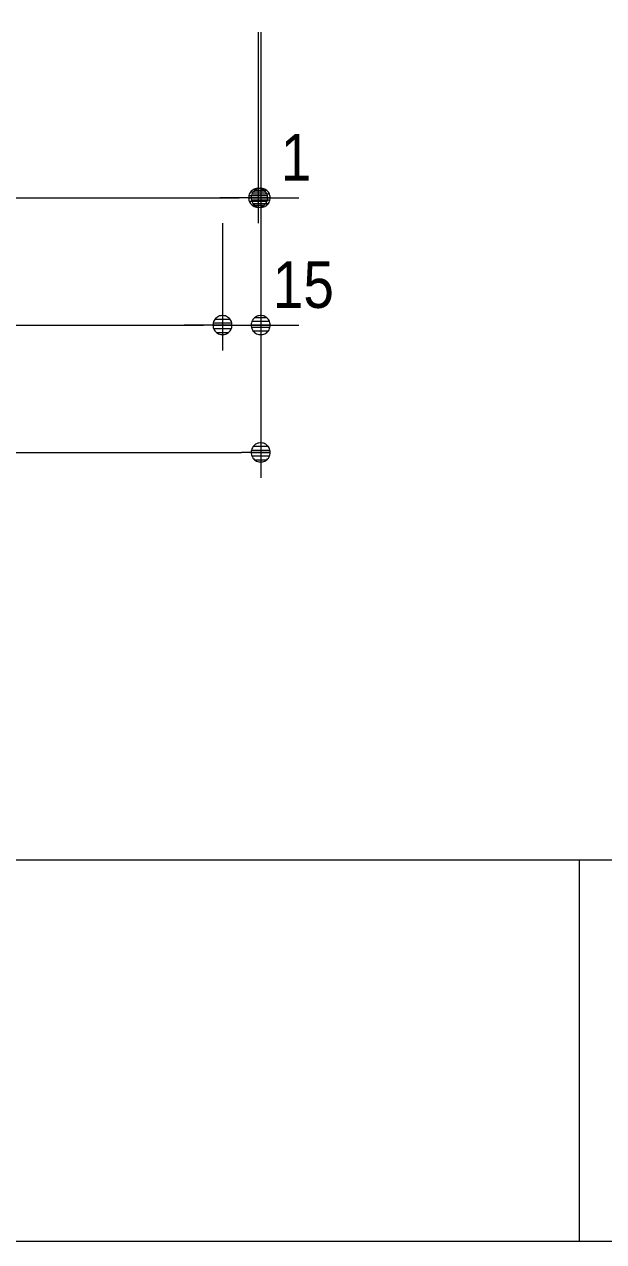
# Model space of a CAD drawing. Units: millimetres, scale not verified. Extents: x -3031 to 3031, y -1522 to 1522.
# Drawn here: x -2186.5 to -1959.1, y -1385 to -906.9 of the extents above; entities that cross this region are included whole.
import ezdxf
from ezdxf.enums import TextEntityAlignment as Align

# ---------------------------------------------------------------- set-up
doc = ezdxf.new("R2010")
doc.units = ezdxf.units.MM
doc.header["$LTSCALE"] = 10
for name, color, linetype, lineweight in [('0-0_1図面枠', 7, 'Continuous', 9), ('0-2_2寸法-1', 7, 'Continuous', 9), ('0-3_0', 7, 'Continuous', 9), ('0-5_2寸法-2', 7, 'Continuous', 9)]:
    doc.layers.add(name, color=color, linetype=linetype, lineweight=lineweight)
doc.styles.add('ＭＳ Ｐゴシック', font='')
doc.styles.get('ＭＳ Ｐゴシック').set_extended_font_data('MS PGothic')

# ---------------------------------------------------------------- blocks, each defined once
blk = doc.blocks.new('グループ-2')
at = {"layer": '0-0_1図面枠'}
for p, q in [((-20000, -12350), (20000, -12350)), ((-10750, -12350), (-10750, -13850))]:
    blk.add_line(p, q, dxfattribs=at)
blk.add_lwpolyline([(-20000, 13850), (20000, 13850), (20000, -13850), (-20000, -13850)], close=True, dxfattribs=at)
blk = doc.blocks.new('図面枠')
at = {"layer": '0-0_1図面枠'}
blk.add_blockref('グループ-2', (0, 0), dxfattribs=at)
blk = doc.blocks.new('_Dot')
at = {"layer": '0-3_0'}
for p, q in [((-5, 0), (-10, 0)), ((4.89, 1), (-4.89, 1)), ((3.99, 3), (-3.99, 3)), ((4.58, -1.99), (-4.58, -1.99)), ((3, -3.99), (-3, -3.99))]:
    blk.add_line(p, q, dxfattribs=at)
for points in [[(5, 0), (4.96, 0.63), (4.84, 1.24), (4.65, 1.84), (4.38, 2.41), (4.05, 2.94), (3.64, 3.42), (3.19, 3.85), (2.68, 4.22), (2.13, 4.52), (1.55, 4.76), (0.94, 4.91), (0.31, 4.99), (-0.31, 4.99), (-0.94, 4.91), (-1.55, 4.76), (-2.13, 4.52), (-2.68, 4.22), (-3.19, 3.85), (-3.64, 3.42), (-4.05, 2.94), (-4.38, 2.41), (-4.65, 1.84), (-4.84, 1.24), (-4.96, 0.63), (-5, 0), (0, 0)], [(-5, 0), (-4.96, -0.63), (-4.84, -1.24), (-4.65, -1.84), (-4.38, -2.41), (-4.05, -2.94), (-3.64, -3.42), (-3.19, -3.85), (-2.68, -4.22), (-2.13, -4.52), (-1.55, -4.76), (-0.94, -4.91), (-0.31, -4.99), (0.31, -4.99), (0.94, -4.91), (1.55, -4.76), (2.13, -4.52), (2.68, -4.22), (3.19, -3.85), (3.64, -3.42), (4.05, -2.94), (4.38, -2.41), (4.65, -1.84), (4.84, -1.24), (4.96, -0.63), (5, 0), (0, 0)]]:
    blk.add_lwpolyline(points, close=True, dxfattribs=at)

msp = doc.modelspace()

# ---------------------------------------------------------------- linework, layer by layer
at = {"layer": '0-2_2寸法-1'}
for p, q in [((-2094.75, -910), (-2094.75, -985)), ((-2383.25, -975), (-2102.25, -975)), ((-2108.75, -985), (-2108.75, -1035)), ((-2369.25, -1025), (-2116.25, -1025)), ((-2093.75, -1035), (-2093.75, -1085)), ((-2384.25, -1075), (-2101.25, -1075))]:
    msp.add_line(p, q, dxfattribs=at)
at = {"layer": '0-5_2寸法-2'}
for p, q in [((-2094.75, -910), (-2094.75, -985)), ((-2093.75, -910), (-2093.75, -985)), ((-2102.25, -975), (-2109.76, -975)), ((-2094.75, -975), (-2093.75, -975)), ((-2086.25, -975), (-2078.74, -975)), ((-2108.75, -985), (-2108.75, -1035)), ((-2093.75, -985), (-2093.75, -1035)), ((-2116.25, -1025), (-2123.76, -1025)), ((-2108.75, -1025), (-2093.75, -1025)), ((-2086.25, -1025), (-2078.74, -1025))]:
    msp.add_line(p, q, dxfattribs=at)

# ---------------------------------------------------------------- block references
at = {"layer": '0-0_1図面枠', "xscale": 0.1, "yscale": 0.1}
msp.add_blockref('図面枠', (-893.75, 0), dxfattribs=at)
at = {"layer": '0-2_2寸法-1', "xscale": 0.7503418, "yscale": 0.7503418}
for p in [(-2094.75, -975), (-2108.75, -1025), (-2093.75, -1075)]:
    msp.add_blockref('_Dot', p, dxfattribs=at)
at = {"layer": '0-5_2寸法-2', "xscale": 0.7503418, "yscale": 0.7503418}
for p in [(-2094.75, -975), (-2108.75, -1025)]:
    msp.add_blockref('_Dot', p, dxfattribs=at)
at = {"layer": '0-5_2寸法-2', "xscale": 0.7503418, "yscale": 0.7503418, "rotation": 180}
for p in [(-2093.75, -975), (-2093.75, -1025)]:
    msp.add_blockref('_Dot', p, dxfattribs=at)

# ---------------------------------------------------------------- texts
at = {"layer": '0-5_2寸法-2', "style": 'ＭＳ Ｐゴシック', "width": 0.9}
for s, p in [('1', (-2085.88, -973.76)), ('15', (-2089.01, -1023.76))]:
    msp.add_text(s, height=18.33, dxfattribs=at).set_placement(p, align=Align.BOTTOM_LEFT)

doc.saveas('drawing.dxf')
